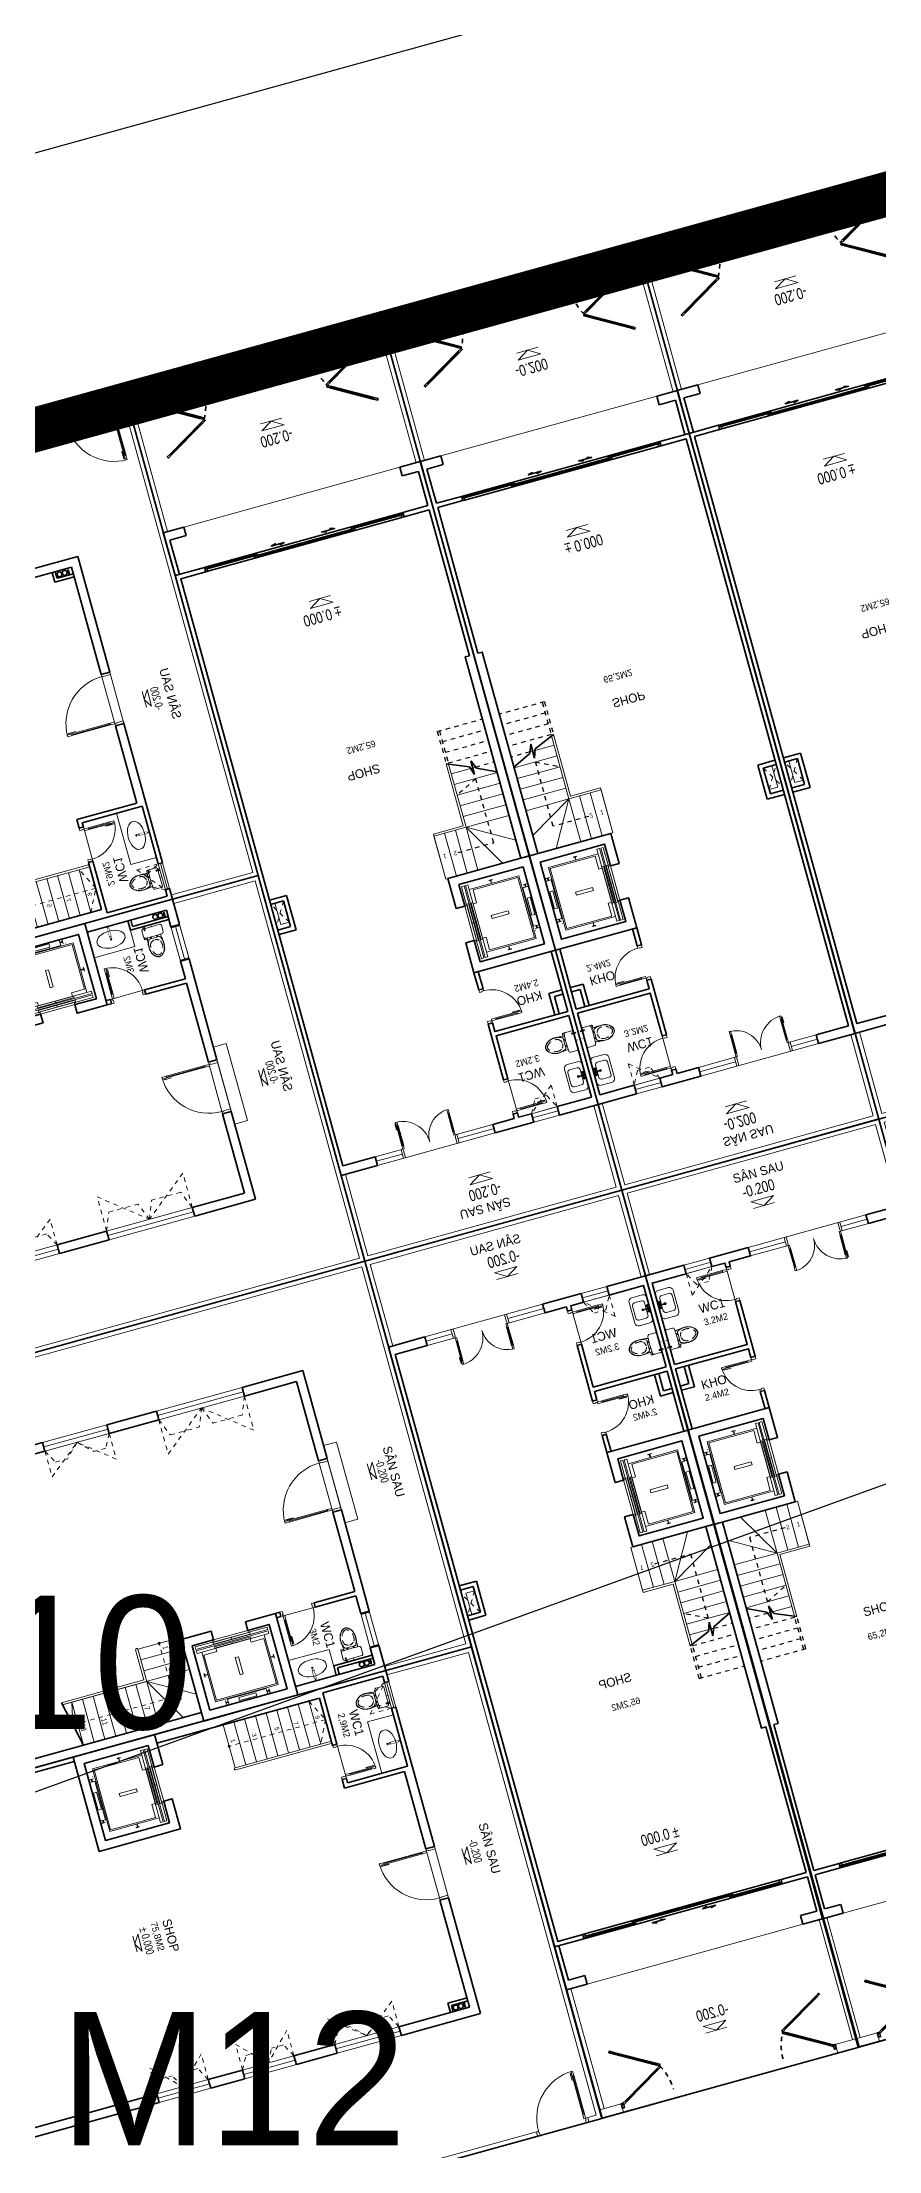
# Model space of a CAD drawing. Header units: metres. Extents: x 551291 to 569219, y 2064429 to 2066248.
# Drawn here: x 552655.81 to 552674.64, y 2065819.14 to 2065866.56 of the extents above; entities that cross this region are included whole.
import ezdxf

# ---------------------------------------------------------------- set-up
doc = ezdxf.new("R2010")
doc.units = ezdxf.units.M
for name, pattern in [('$AUDIT_BAD_LTYPE2', [0]), ('CENTER', [2, 1.25, -0.25, 0.25, -0.25]), ('DASHDOT2', [0.5, 0.25, -0.125, 0, -0.125]), ('HIDDEN', [0.375, 0.25, -0.125]), ('HIDDEN2', [0.1875, 0.125, -0.0625]), ('xref-thap C (mb tang 32-2)$0$HIDDEN', [0.375, 0.25, -0.125])]:
    doc.linetypes.add(name, pattern=pattern)
doc.layers.get('0').update_dxf_attribs({"linetype": 'CONTINUOUS'})
doc.layers.get('DEFPOINTS').update_dxf_attribs({"linetype": 'CONTINUOUS'})
for name, color, linetype in [('-AREA', 2, 'CONTINUOUS'), ('1-NETMANH', 8, 'CONTINUOUS'), ('APOLIC', 7, 'CONTINUOUS'), ('ChiaLo', 128, 'CENTER'), ('datOlienke', 42, 'CONTINUOUS'), ('ghi_chu', 7, 'CONTINUOUS'), ('LogDg', 7, 'CONTINUOUS'), ('LoLK', 6, 'CONTINUOUS'), ('RANHGIOI', 2, 'HIDDEN'), ('TEXT25', 2, 'CONTINUOUS'), ('ViaHeS', 32, 'CONTINUOUS')]:
    doc.layers.add(name, color=color, linetype=linetype)
for name, color, linetype, lineweight in [('-CONCRETE', 1, 'CONTINUOUS', 35), ('-DIM', 9, 'CONTINUOUS', 13), ('-DOOR', 137, 'CONTINUOUS', 9), ('-FURNITURE', 46, 'CONTINUOUS', 9), ('-HATCH', 8, 'CONTINUOUS', 5), ('-HIDE', 3, 'HIDDEN', 13), ('-KH', 143, 'CONTINUOUS', 13), ('-LINE1', 7, 'CONTINUOUS', 18), ('-LINE2', 252, 'CONTINUOUS', 9), ('-TEXT', 7, 'CONTINUOUS', 15), ('-WALL', 4, 'CONTINUOUS', 35), ('text', 7, 'CONTINUOUS', 25)]:
    doc.layers.add(name, color=color, linetype=linetype, lineweight=lineweight)
doc.styles.add('1', font='arial.ttf')
doc.styles.add('avantH', font='', dxfattribs={"height": 10})
doc.styles.add('SVN_AVO_thuong', font='')
doc.styles.add('T1', font='', dxfattribs={"height": 200})
doc.styles.add('vnavanth', font='', dxfattribs={"width": 0.8})
doc.styles.get('avantH').set_extended_font_data('.VnAvantH')
doc.styles.get('SVN_AVO_thuong').set_extended_font_data('SVN-Avo')
doc.styles.get('T1').set_extended_font_data('VNgeometric Light')
doc.styles.get('vnavanth').set_extended_font_data('.VnAvantH')

# ---------------------------------------------------------------- blocks, each defined once
blk = doc.blocks.new('X-5M-DH-2-CORE$0$A$C75E80C28')
at = {"layer": '-LINE2', "linetype": 'Continuous', "ltscale": 2}
for p, q in [((-731, -149), (731, -149)), ((-731, -1305), (-731, -149)), ((-700, -179), (700, -179)), ((-700, -1225), (-700, -179)), ((-557, -112), (-560, -112)), ((-510, -22), (-510, -51)), ((-507, -22), (-510, -22)), ((-510, -109), (-510, -79)), ((-507, -22), (-507, -51)), ((-507, -109), (-507, -79)), ((-456, -57), (-501, -57)), ((-456, -60), (-501, -60)), ((-456, -70), (-501, -70)), ((-456, -73), (-501, -73)), ((-453, -63), (-453, -67)), ((-450, -63), (-450, -67)), ((450, -63), (450, -67)), ((453, -63), (453, -67)), ((456, -57), (501, -57)), ((456, -60), (501, -60)), ((456, -70), (501, -70)), ((456, -73), (501, -73)), ((457, -112), (460, -112)), ((507, -22), (510, -22)), ((507, -22), (507, -51)), ((507, -109), (507, -79)), ((510, -22), (510, -51)), ((510, -109), (510, -79)), ((700, -1225), (700, -179)), ((731, -1305), (731, -149)), ((840, -1305), (-840, -1305)), ((-840, -1365), (-840, -1305)), ((840, -1365), (-840, -1365)), ((840, -1395), (-840, -1395)), ((-840, -1395), (-840, -1455)), ((-700, -1225), (-400, -1225)), ((430, -1406), (-430, -1406)), ((-430, -1406), (-430, -1446)), ((425, -1309), (-425, -1309)), ((-425, -1343), (-425, -1309)), ((425, -1343), (-425, -1343)), ((-400, -1305), (-400, -1225)), ((0, -1309), (0, -1343)), ((0, -1406), (0, -1446)), ((700, -1225), (400, -1225)), ((400, -1305), (400, -1225)), ((425, -1343), (425, -1309)), ((430, -1406), (430, -1446)), ((840, -1365), (840, -1305)), ((840, -1395), (840, -1455)), ((-840, -1455), (-435, -1455)), ((-435, -1450), (-435, -1460)), ((-435, -1450), (-400, -1450)), ((-435, -1460), (-425, -1460)), ((-435, -1490), (-435, -1500)), ((-435, -1490), (-425, -1490)), ((-435, -1500), (-400, -1500)), ((-433, -1452), (-433, -1458)), ((-433, -1452), (-402, -1452)), ((-433, -1458), (-425, -1458)), ((-433, -1492), (-433, -1498)), ((-433, -1492), (-425, -1492)), ((-433, -1498), (-402, -1498)), ((430, -1446), (-430, -1446)), ((-425, -1458), (-425, -1460)), ((-425, -1490), (-425, -1492)), ((-402, -1452), (-402, -1498)), ((400, -1450), (-400, -1450)), ((-400, -1450), (-400, -1500)), ((400, -1450), (400, -1500)), ((435, -1450), (400, -1450)), ((435, -1500), (400, -1500)), ((402, -1452), (402, -1498)), ((433, -1452), (402, -1452)), ((433, -1498), (402, -1498)), ((433, -1458), (425, -1458)), ((425, -1458), (425, -1460)), ((435, -1460), (425, -1460)), ((425, -1490), (425, -1492)), ((435, -1490), (425, -1490)), ((433, -1492), (425, -1492)), ((433, -1452), (433, -1458)), ((433, -1492), (433, -1498)), ((435, -1450), (435, -1460)), ((840, -1455), (435, -1455)), ((435, -1490), (435, -1500))]:
    blk.add_line(p, q, dxfattribs=at)
for points in [[(-450, 0), (-450, -130), (450, -130), (450, 0)], [(-200, -29), (200, -29), (200, -101), (-200, -101)], [(-36, -584), (36, -584), (36, -984), (-36, -984)]]:
    blk.add_lwpolyline(points, close=True, dxfattribs=at)
for points in [[(-780, -789), (-751, -789, 0.414214), (-750, -788), (-750, -784), (-750, -780, 0.414214), (-751, -779), (-780, -779, -0.256978), (-784, -782), (-798, -782, -0.414214), (-801, -779), (-804, -749, 0.414214), (-807, -746), (-812, -746), (-812, -784), (-812, -821), (-807, -821, 0.414214), (-804, -818), (-801, -789, -0.414214), (-798, -786), (-784, -786, -0.256978), (-780, -789)], [(780, -789), (751, -789, -0.414214), (750, -788), (750, -784), (750, -780, -0.414214), (751, -779), (780, -779, 0.256978), (784, -782), (798, -782, 0.414214), (801, -779), (804, -749, -0.414214), (807, -746), (812, -746), (812, -784), (812, -821), (807, -821, -0.414214), (804, -818), (801, -789, 0.414214), (798, -786), (784, -786, 0.256978), (780, -789)]]:
    blk.add_lwpolyline(points, format="xyb", dxfattribs=at)
for centre, radius, start, end in [((-501, -51), 9.4, 180, 270), ((-501, -79), 9.4, 90, 180), ((-501, -51), 6.2, 180, 270), ((-501, -79), 6.2, 90, 180), ((-456, -63), 6.2, 0, 90), ((-456, -63), 3, 0, 90), ((-456, -67), 6.2, 270, 0), ((-456, -67), 3, 270, 0), ((456, -63), 6.2, 90, 180), ((456, -67), 6.2, 180, 270), ((456, -63), 3, 90, 180), ((456, -67), 3, 180, 270), ((501, -51), 6.2, 270, 0), ((501, -51), 9.4, 270, 0), ((501, -79), 9.4, 0, 90), ((501, -79), 6.2, 0, 90)]:
    blk.add_arc(centre, radius, start, end, dxfattribs=at)
blk = doc.blocks.new('A$C3F71457E')
at = {"layer": '-CONCRETE'}
blk.add_lwpolyline([(0, -100), (0, 400), (-1500, 400), (-1500, -1400), (0, -1400), (0, -900), (200, -900), (200, -1600), (-1700, -1600), (-1700, 600), (200, 600), (200, -100), (0, -100)], dxfattribs=at)
at = {"layer": '-LINE1'}
blk.add_line((0, -900), (0, -100), dxfattribs=at)
at = {"color": 2, "rotation": 90}
blk.add_blockref('X-5M-DH-2-CORE$0$A$C75E80C28', (-1500, -500), dxfattribs=at)
blk = doc.blocks.new('A$C18091ED7')
for p, q in [((-83, -267), (-83, -300)), ((-83, -278), (-83, -288)), ((-61, -290), (-83, -290)), ((-63, -265), (-81, -265)), ((-61, -267), (-61, -300)), ((0, -42), (0, 0)), ((61, -267), (61, -300)), ((61, -290), (83, -290)), ((63, -265), (81, -265)), ((83, -267), (83, -300)), ((83, -278), (83, -288)), ((146, -27), (179, -27)), ((146, -27), (146, -30)), ((146, -30), (166, -30)), ((153, -37), (146, -30)), ((152, 0), (152, -27)), ((152, 0), (179, 0)), ((153, -37), (166, -37)), ((153, -40), (153, -37)), ((153, -40), (178, -40)), ((153, -40), (178, -40)), ((153, -40), (153, -42)), ((165, -262), (165, -290)), ((185, -30), (166, -30)), ((178, -37), (166, -37)), ((168, -260), (228, -260)), ((168, -292), (207, -292)), ((185, -30), (178, -37)), ((178, -37), (178, -40)), ((178, -40), (178, -42)), ((179, 0), (179, -27)), ((179, -27), (185, -27)), ((185, -27), (185, -30)), ((231, -274), (231, -262))]:
    blk.add_line(p, q)
for points in [[(230, -219, -0.137407), (225, -235), (222, -241, -0.236081), (198, -255, -0.051961), (-198, -255, -0.236081), (-222, -241), (-225, -235, -0.137407), (-230, -219), (-230, -72, -0.198912), (-226, -63), (-209, -46, -0.198912), (-200, -42), (0, -42), (200, -42, -0.198912), (209, -46), (226, -63, -0.198912), (230, -72)], [(144, -619, -0.212405), (26, -734, -0.027685), (-1, -739, -0.022279), (-26, -734, -0.212405), (-144, -619, -0.142796), (-167, -428, -0.093005), (-128, -309, -0.256439), (-111, -300), (0, -300), (111, -300, -0.256439), (128, -309, -0.093005), (167, -428, -0.142796)]]:
    blk.add_lwpolyline(points, format="xyb", close=True)
at = {"linetype": 'xref-thap C (mb tang 32-2)$0$HIDDEN', "ltscale": 100}
blk.add_lwpolyline([(61, -669, -0.199031), (0, -699, -0.199031), (-61, -669, -0.218924), (-132, -478, -0.153791), (-112, -404, -0.236701), (0, -348, -0.236701), (112, -404, -0.153791), (132, -478, -0.218924)], format="xyb", close=True, dxfattribs=at)
blk.add_circle((166, -78), 13.9)
for centre, radius, start, end in [((-81, -267), 1.98, 90, 180), ((-63, -267), 1.98, 0, 90), ((63, -267), 1.98, 90, 180), ((81, -267), 1.98, 0, 90), ((168, -262), 2.47, 90, 180), ((168, -290), 2.47, 180, 270), ((207, -277), 15.5, 270, 306.4659), ((168, -225), 80.1, 306.4659, 320.3123), ((228, -274), 2.47, 320.3123, 0)]:
    blk.add_arc(centre, radius, start, end)
for points in [[(-156, -259), (-157, -267), (-164, -328), (-169, -385), (-184, -528), (-136, -679), (-50, -735), (-20, -741), (0, -744)], [(156, -259), (157, -267), (164, -328), (169, -385), (184, -528), (136, -679), (50, -735), (20, -741), (0, -744)]]:
    blk.add_open_spline(points, degree=3, knots=[130.613938, 130.613938, 130.613938, 130.613938, 152.852109, 311.129351, 417.703951, 561.383393, 697.692632, 710.812262, 710.812262, 710.812262, 710.812262])
blk = doc.blocks.new('*U1202')
at = {"linetype": '$AUDIT_BAD_LTYPE2'}
for p, q in [((70, 100), (70, 600)), ((90, 600), (90, 100))]:
    blk.add_line(p, q, dxfattribs=at)
for points in [[(50, 600), (90, 600), (90, 700), (50, 700), (50, 600)], [(50, 603), (50, 100)], [(50, 100), (90, 100), (90, 0), (50, 0), (50, 100)]]:
    blk.add_lwpolyline(points)
for points in [[(118, 495), (118, 664), (90, 664), (90, 636), (113, 636), (113, 495)], [(0, 0), (50, 0), (50, -40), (60, -40), (60, -100), (0, -100)], [(800, 0), (750, 0), (750, -40), (740, -40), (740, -100), (800, -100)]]:
    blk.add_lwpolyline(points, close=True)
at = {"linetype": '$AUDIT_BAD_LTYPE2', "ltscale": 0.3}
blk.add_arc((50, 0), 700, 0, 90, dxfattribs=at)
blk = doc.blocks.new('*U1117')
at = {"linetype": '$AUDIT_BAD_LTYPE2'}
for p, q in [((70, 100), (70, 1000)), ((90, 1000), (90, 100))]:
    blk.add_line(p, q, dxfattribs=at)
for points in [[(50, 1000), (90, 1000), (90, 1100), (50, 1100), (50, 1000)], [(50, 1003), (50, 100)], [(50, 100), (90, 100), (90, 0), (50, 0), (50, 100)]]:
    blk.add_lwpolyline(points)
for points in [[(118, 895), (118, 1064), (90, 1064), (90, 1036), (113, 1036), (113, 895)], [(0, 0), (50, 0), (50, -40), (60, -40), (60, -200), (0, -200)], [(1200, 0), (1150, 0), (1150, -40), (1140, -40), (1140, -200), (1200, -200)]]:
    blk.add_lwpolyline(points, close=True)
at = {"linetype": '$AUDIT_BAD_LTYPE2', "ltscale": 0.3}
blk.add_arc((50, 0), 1100, 0, 90, dxfattribs=at)
blk = doc.blocks.new('*U1106')
at = {"ltscale": 10}
for p, q in [((0, 1600), (0, 0)), ((200, 1555), (200, 45)), ((400, 1555), (400, 0)), ((400, 0), (0, 0))]:
    blk.add_line(p, q, dxfattribs=at)
for points in [[(400, 1600), (400, 1555), (50, 1555), (50, 1540), (0, 1540), (0, 1600)], [(400, 0), (400, 45), (50, 45), (50, 60), (0, 60), (0, 0)]]:
    blk.add_lwpolyline(points, close=True, dxfattribs=at)
blk = doc.blocks.new('Sink_Cicle')
blk.add_lwpolyline([(17, -50), (-17, -50), (-18, -252), (17, -252)], close=True)
blk.add_circle((0, -300), 17.5)
at = {"layer": 'DEFPOINTS'}
blk.add_line((0, -100), (0, 0), dxfattribs=at)
blk.add_wipeout([(17, -50), (-17, -50), (-18, -252), (17, -252)])
at = {"layer": '-FURNITURE', "linetype": 'Continuous'}
blk.add_ellipse((0, -300), major_axis=(-325, 0), ratio=0.584615, dxfattribs=at)
blk.add_line((-18, -237), (17, -237))
blk = doc.blocks.new('MAU M10SH')
at = {"layer": '-HATCH'}
h = blk.add_hatch(color=252, dxfattribs=at)
h.dxf.hatch_style = 1
edge = h.paths.add_edge_path()
edge.add_arc((4850, 7600), 24.6, 0, 360)
at = {"layer": '-CONCRETE'}
for centre, radius in [((6471, 12078, 0), 13), ((6520, 11987, 0), 55), ((6520, 11867, 0), 55), ((6509, 12078, 0), 13), ((6551, 12078, 0), 13)]:
    blk.add_circle(centre, radius, dxfattribs=at)
at = {"layer": '-DOOR'}
for p, q in [((-200, 10930), (-200, 8930)), ((-100, 10930), (-100, 8930)), ((0, 10930), (-1, 8930)), ((-200, 7775), (-200, 6275)), ((-100, 7775), (-100, 6275)), ((0, 7775), (0, 6275))]:
    blk.add_line(p, q, dxfattribs=at)
at = {"layer": '-FURNITURE'}
blk.add_lwpolyline([(6000, 10300), (6600, 10300), (6600, 11250), (6000, 11250)], close=True, dxfattribs=at)
at = {"layer": '-HATCH'}
blk.add_lwpolyline([(1850, 12350), (3050, 12350), (3050, 12150), (1850, 12150)], close=True, dxfattribs=at)
at = {"layer": '-KH'}
blk.add_line((2209, 13189), (2577, 13189), dxfattribs=at)
blk.add_lwpolyline([(2589, 13306), (2198, 13306), (2393, 13189)], close=True, dxfattribs=at)
at = {"layer": '-KH', "linetype": 'HIDDEN2', "ltscale": 5}
blk.add_lwpolyline([(6100, 5241), (6100, 7600), (4875, 7600)], dxfattribs=at)
at = {"layer": '-KH'}
blk.add_lwpolyline([(5600, 5350), (6100, 5241)], dxfattribs=at)
blk.add_circle((4850, 7600), 24.6, dxfattribs=at)
blk.add_solid([(2393, 13189), (2393, 13306), (2589, 13306), (2393, 13189)], dxfattribs=at)
at = {"layer": '-LINE1'}
for p, q in [((4850, 7100), (4850, 8100)), ((4850, 8100), (4900, 8100)), ((5100, 8100), (5100, 7100)), ((5350, 8100), (5350, 7100)), ((5600, 8100), (5600, 5147)), ((5600, 7100), (6177, 8100)), ((5600, 7100), (6600, 7677)), ((5600, 7100), (4850, 7100)), ((5550, 7050), (4850, 7050)), ((5100, 7100), (6600, 7100)), ((5550, 5126), (5550, 7050)), ((5600, 5136), (5600, 7100)), ((5600, 6850), (6600, 6850)), ((5600, 6600), (6600, 6600)), ((5600, 6350), (6600, 6350)), ((5600, 6100), (6600, 6100)), ((5600, 5850), (6600, 5850)), ((5600, 5600), (6600, 5600)), ((5600, 5350), (6600, 5350))]:
    blk.add_line(p, q, dxfattribs=at)
blk.add_lwpolyline([(6700, 12350), (6700, 14250), (-2100, 14250), (-2100, -3208), (2098, -3110)], dxfattribs=at)
blk.add_lwpolyline([(1550, 12350), (3350, 12350), (3350, 12650), (1550, 12650)], close=True, dxfattribs=at)
blk.add_arc((4850, 7075), 25, 90, 270, dxfattribs=at)
at = {"layer": '-LINE2', "linetype": 'HIDDEN2', "ltscale": 10}
for p, q in [((0, 10930), (800, 10930)), ((800, 10930), (0, 9930)), ((0, 10930), (400, 10770)), ((400, 10770), (400, 10090)), ((0, 9930), (400, 10090)), ((800, 8930), (0, 9930)), ((0, 9930), (400, 9770)), ((400, 9090), (400, 9770)), ((0, 8930), (400, 9090)), ((0, 8930), (800, 8930)), ((-1, 7775), (599, 7775)), ((-1, 7775), (299, 7615)), ((599, 7775), (0, 7025)), ((299, 7615), (300, 7336)), ((0, 7025), (300, 7336)), ((0, 7026), (300, 6715)), ((599, 6275), (0, 7025)), ((299, 6436), (300, 6715)), ((-1, 6276), (299, 6436)), ((-1, 6275), (599, 6275))]:
    blk.add_line(p, q, dxfattribs=at)
at = {"layer": '-LINE2'}
blk.add_line((5000, 10400), (5000, 11200), dxfattribs=at)
at = {"layer": '-WALL'}
for p, q in [((-200, 12350), (1850, 12350)), ((-200, 10930), (-200, 12350)), ((1850, 12150), (1850, 12350)), ((1850, 12350), (1850, 12150)), ((1850, 12150), (1850, 12350)), ((3050, 12350), (5411, 12350)), ((3050, 12150), (3050, 12350)), ((3050, 12150), (3050, 12350)), ((5411, 12150), (5411, 12350)), ((6211, 12350), (6800, 12350)), ((6211, 12150), (6211, 12350)), ((6800, 12350), (6800, -1096)), ((0, 12150), (1850, 12150)), ((0, 10930), (0, 12150)), ((3050, 12150), (4900, 12150)), ((4900, 11200), (4900, 12150)), ((5000, 12150), (5411, 12150)), ((5000, 11200), (5000, 12150)), ((6211, 12150), (6600, 12150)), ((6600, 12150), (6600, 10300)), ((-200, 10930), (0, 10930)), ((5000, 11200), (4900, 11200)), ((4900, 10300), (4900, 10400)), ((5000, 10400), (4900, 10400)), ((5000, 10300), (5000, 10400)), ((-200, 7775), (-200, 8930)), ((-200, 8930), (0, 8930)), ((0, 7775), (0, 8930)), ((6600, 8100), (6600, 0)), ((-200, 7775), (0, 7775)), ((-200, 5425), (-200, 6275)), ((0, 6275), (-200, 6275)), ((0, 5425), (0, 6275))]:
    blk.add_line(p, q, dxfattribs=at)
blk.add_lwpolyline([(6800, -3100), (6800, 14350), (-2200, 14350), (-2200, -3310)], close=True, dxfattribs=at)
blk.add_lwpolyline([(5550, 5126), (6600, 5346)], dxfattribs=at)
at = {"layer": '-DOOR', "rotation": 180}
blk.add_blockref('*U1117', (3050, 12150), dxfattribs=at)
at = {"layer": '-DOOR', "xscale": 0.5000000000000001, "yscale": 0.5000000000000001, "zscale": 0.5000000000000001, "rotation": 270}
blk.add_blockref('*U1106', (5411, 12350), dxfattribs=at)
at = {"layer": '-DOOR', "xscale": -1, "rotation": 269.9999999899506}
blk.add_blockref('*U1202', (5000, 10400), dxfattribs=at)
at = {"layer": '-FURNITURE', "rotation": 270}
blk.add_blockref('A$C18091ED7', (6374, 11724), dxfattribs=at)
at = {"layer": '-WALL', "rotation": 180}
blk.add_blockref('A$C3F71457E', (5100, 8700), dxfattribs=at)
at = {"layer": '-TEXT', "color": 2, "style": 'vnavanth'}
blk.add_text('S¢N SAU', height=200, dxfattribs=at).set_placement((1945, 13617))
at = {"layer": '-TEXT', "style": '1', "width": 0.75}
blk.add_text('-0.200', height=180, dxfattribs=at).set_placement((2184, 13377))
at = {"layer": 'DEFPOINTS', "style": 'T1', "width": 0.7}
for s, p in [('1', (4939, 7652)), ('3', (5439, 7652)), ('5', (6142, 7636)), ('7', (6142, 6886)), ('9', (6142, 6386)), ('11', (6142, 5886)), ('13', (6142, 5386))]:
    blk.add_text(s, height=120, rotation=360, dxfattribs=at).set_placement(p)
at = {"layer": 'TEXT25'}
for s, height, style, p in [('WC1', 200, 'SVN_AVO_thuong', (5378, 11206)), ('3M2', 150, 'T1', (5449, 10933))]:
    blk.add_text(s, height=height, rotation=360, dxfattribs=dict(at, style=style)).set_placement(p)
at = {"layer": '-FURNITURE', "xscale": -1, "rotation": 269.9963422654919}
blk.add_blockref('Sink_Cicle', (6600, 10775), dxfattribs=at)
at = {"layer": '-WALL'}
for p, q in [((6380, 11250), (6380, 12150)), ((6450, 11320), (6450, 12150)), ((6380, 11250), (6600, 11250)), ((6450, 11320), (6600, 11320))]:
    blk.add_line(p, q, dxfattribs=at)
blk = doc.blocks.new('*U1099')
at = {"linetype": '$AUDIT_BAD_LTYPE2'}
for p, q in [((70, 100), (70, 1000)), ((90, 1000), (90, 100))]:
    blk.add_line(p, q, dxfattribs=at)
for points in [[(50, 1000), (90, 1000), (90, 1100), (50, 1100), (50, 1000)], [(50, 1003), (50, 100)], [(50, 100), (90, 100), (90, 0), (50, 0), (50, 100)]]:
    blk.add_lwpolyline(points)
for points in [[(118, 895), (118, 1064), (90, 1064), (90, 1036), (113, 1036), (113, 895)], [(0, 0), (50, 0), (50, -40), (60, -40), (60, -100), (0, -100)], [(1200, 0), (1150, 0), (1150, -40), (1140, -40), (1140, -100), (1200, -100)]]:
    blk.add_lwpolyline(points, close=True)
at = {"linetype": '$AUDIT_BAD_LTYPE2', "ltscale": 0.3}
blk.add_arc((50, 0), 1100, 0, 90, dxfattribs=at)
blk = doc.blocks.new('CS1.5')
at = {"layer": '-DOOR'}
blk.add_line((196086, -26753), (196086, -28254), dxfattribs=at)
blk.add_lwpolyline([(196186, -28254), (196186, -26753), (195986, -26753), (195986, -28254)], close=True, dxfattribs=at)
at = {"layer": '-LINE2', "linetype": 'HIDDEN2', "ltscale": 10}
for p, q in [((195386, -26754), (195986, -27503)), ((195986, -26754), (195386, -26754)), ((195986, -26754), (195686, -26914)), ((195686, -26914), (195686, -27193)), ((195386, -28254), (195986, -27503)), ((195986, -27503), (195686, -27193)), ((195986, -27503), (195686, -27814)), ((195686, -28093), (195686, -27814)), ((195986, -28254), (195386, -28254)), ((195986, -28253), (195686, -28093))]:
    blk.add_line(p, q, dxfattribs=at)
blk = doc.blocks.new('D12')
at = {"layer": '-DOOR'}
for p, q in [((0, 200), (1200, 200)), ((0, 100), (1200, 100)), ((0, 0), (1200, 0))]:
    blk.add_line(p, q, dxfattribs=at)
at = {"layer": '-LINE2', "linetype": 'HIDDEN2', "ltscale": 10}
for p, q in [((0, 200), (0, 800)), ((0, 800), (600, 200)), ((0, 200), (160, 500)), ((160, 500), (439, 500)), ((600, 200), (439, 500)), ((1200, 800), (600, 200)), ((600, 200), (761, 500)), ((1040, 500), (761, 500)), ((1200, 200), (1040, 500)), ((1200, 200), (1200, 800))]:
    blk.add_line(p, q, dxfattribs=at)
blk = doc.blocks.new('MAU M12SH')
at = {"layer": '-HATCH'}
h = blk.add_hatch(color=252, dxfattribs=at)
h.dxf.hatch_style = 1
edge = h.paths.add_edge_path()
edge.add_arc((-5034, 8468), 24.6, 0, 360)
at = {"layer": '-CONCRETE'}
for centre, radius in [((1937, 12025, 0), 13), ((1986, 11935, 0), 55), ((1986, 11814, 0), 55), ((1975, 12025, 0), 13), ((2017, 12025, 0), 13)]:
    blk.add_circle(centre, radius, dxfattribs=at)
at = {"layer": '-DOOR'}
for p, q in [((-5484, 12269), (-4884, 12269)), ((-4884, 12219), (-5484, 12219))]:
    blk.add_line(p, q, dxfattribs=at)
blk.add_lwpolyline([(-4884, 12219), (-5484, 12219), (-5484, 12319), (-4884, 12319)], close=True, dxfattribs=at)
at = {"layer": '-HATCH'}
blk.add_lwpolyline([(-434, 12318), (-1634, 12318), (-1634, 12119), (-434, 12119)], close=True, dxfattribs=at)
at = {"layer": '-KH'}
for p, q in [((-1048, 12903), (-1416, 12903)), ((-1128, 5239), (-1496, 5239))]:
    blk.add_line(p, q, dxfattribs=at)
for points in [[(-1427, 13021), (-1037, 13021), (-1232, 12903)], [(-1507, 5357), (-1117, 5357), (-1312, 5239)]]:
    blk.add_lwpolyline(points, close=True, dxfattribs=at)
at = {"layer": '-KH', "linetype": 'HIDDEN2', "ltscale": 5}
for points in [[(-5534, 10468), (-5034, 10718), (-4534, 10468)], [(-5034, 10718), (-5034, 8444)]]:
    blk.add_lwpolyline(points, dxfattribs=at)
at = {"layer": '-KH'}
blk.add_circle((-5034, 8468), 24.6, dxfattribs=at)
for points in [[(-1232, 12903), (-1232, 13021), (-1427, 13021), (-1232, 12903)], [(-1312, 5239), (-1312, 5357), (-1507, 5357), (-1312, 5239)]]:
    blk.add_solid(points, dxfattribs=at)
at = {"layer": '-LINE1', "linetype": 'Continuous', "ltscale": 10}
for p, q in [((5166, 14019), (5266, 14019)), ((5266, 12819), (5166, 12819))]:
    blk.add_line(p, q, dxfattribs=at)
at = {"layer": '-LINE1', "lineweight": 18}
for p, q in [((-4534, 10468), (-5534, 10468)), ((-4534, 8468), (-4534, 10718)), ((-4484, 10668), (-4484, 10718)), ((-4484, 8468), (-4484, 10668)), ((-4534, 10218), (-5534, 10218)), ((-4534, 9968), (-5534, 9968)), ((-4534, 9718), (-5534, 9718)), ((-4534, 9468), (-5534, 9468)), ((-4534, 9218), (-5534, 9218)), ((-4534, 8968), (-5534, 8968)), ((-4534, 8718), (-5534, 8718)), ((-4534, 8468), (-5534, 8468))]:
    blk.add_line(p, q, dxfattribs=at)
at = {"layer": '-LINE1', "linetype": 'Continuous', "ltscale": 10}
for points in [[(5166, 14019), (5166, 14218), (-5634, 14218), (-5634, 12318)], [(-433, -3655), (234, -3603), (5166, 1725), (5166, 12819)]]:
    blk.add_lwpolyline(points, dxfattribs=at)
at = {"layer": '-LINE1', "lineweight": 18}
blk.add_arc((-4509, 8468), 25, 179.9996, 359.9996, dxfattribs=at)
at = {"layer": '-LINE2', "linetype": 'HIDDEN2', "ltscale": 10}
for p, q in [((-4884, 11719), (-5484, 12219)), ((-4884, 12219), (-4884, 11719))]:
    blk.add_line(p, q, dxfattribs=at)
at = {"layer": '-LINE2', "lineweight": 18}
blk.add_line((-4433, 10818), (-3633, 10818), dxfattribs=at)
at = {"layer": '-LINE2', "linetype": 'HIDDEN2', "ltscale": 10}
blk.add_lwpolyline([(-5484, 12219), (-5323, 11919), (-5044, 11919), (-4884, 12219)], dxfattribs=at)
at = {"layer": '-WALL'}
for p, q in [((-5734, 12318), (-5484, 12318)), ((-5734, -1132), (-5734, 12318)), ((-5634, 12218), (-5484, 12219)), ((-5634, 12218), (-5634, 10818)), ((-5484, 12318), (-5484, 12219)), ((-4884, 12318), (-1634, 12318)), ((-4884, 12318), (-4884, 12218)), ((-4884, 12218), (-3534, 12218)), ((-3534, 12218), (-3534, 10818)), ((-3434, 10718), (-3434, 12118)), ((-3434, 12118), (-1634, 12118)), ((-1634, 12118), (-1634, 12318)), ((-1634, 12119), (-1634, 12318)), ((-434, 12318), (-434, 12118)), ((-434, 12318), (2266, 12318)), ((-434, 12118), (-434, 12318)), ((-434, 12118), (2066, 12118)), ((1846, 11668), (1846, 12118)), ((1916, 11738), (1916, 12118)), ((2066, 10469), (2066, 12118)), ((2266, 12318), (2266, 10469)), ((1846, 11668), (2066, 11668)), ((1916, 11738), (2066, 11738)), ((-4433, 10818), (-5634, 10818)), ((-4433, 10718), (-5534, 10718)), ((-5534, 10718), (-5534, 6918)), ((-4433, 10818), (-4433, 10718)), ((-3534, 10818), (-3633, 10818)), ((-3633, 10818), (-3633, 10718)), ((-3434, 10718), (-3633, 10718)), ((2266, 10469), (2066, 10469)), ((2066, 8969), (2066, 8018)), ((2266, 8968), (2066, 8969)), ((2266, 8968), (2266, 8018)), ((2066, 8018), (2266, 8018)), ((2066, 6818), (2066, 6018)), ((2066, 6818), (2266, 6818)), ((2266, 6818), (2266, 6018)), ((2066, 6018), (2266, 6018)), ((-5634, 68), (-5634, 5018)), ((2066, 4818), (2066, 536)), ((2066, 4818), (2266, 4818)), ((2266, 4818), (2266, 457))]:
    blk.add_line(p, q, dxfattribs=at)
blk.add_lwpolyline([(281, -3700), (5266, 1686), (5266, 14318), (-5734, 14318), (-5734, -4165)], close=True, dxfattribs=at)
at = {"layer": '-DOOR', "xscale": -1}
for name, p, rotation in [('*U1099', (5166, 14019), 90), ('*U1117', (-1634, 12119), 180)]:
    blk.add_blockref(name, p, dxfattribs=dict(at, rotation=rotation))
blk.add_blockref('*U1202', (-3633, 10818), dxfattribs=at)
at = {"layer": '-FURNITURE'}
blk.add_blockref('A$C18091ED7', (-5184, 12219), dxfattribs=at)
at = {"layer": '-WALL'}
blk.add_blockref('CS1.5', (-193920, 37222), dxfattribs=at)
at = {"layer": '-WALL', "xscale": -1, "rotation": 270}
blk.add_blockref('A$C3F71457E', (-4134, 6718), dxfattribs=at)
at = {"rotation": 90}
for p in [(2266, 6818), (2266, 4818)]:
    blk.add_blockref('D12', p, dxfattribs=at)
at = {"layer": '-TEXT', "color": 2, "style": 'vnavanth'}
blk.add_text('S¢N SAU', height=200, dxfattribs=at).set_placement((-1849, 13405))
at = {"layer": '-TEXT', "style": '1', "width": 0.75}
for s, p in [('-0.200', (-1554, 13091)), ('%%P 0.000', (-1625, 5427))]:
    blk.add_text(s, height=180, dxfattribs=at).set_placement(p)
at = {"layer": '-TEXT', "style": 'T1'}
for s, p in [('9', (-5169, 10505)), ('7', (-5169, 10005)), ('5', (-5169, 9560)), ('3', (-5169, 9027)), ('1', (-5169, 8535))]:
    blk.add_text(s, height=100, rotation=360, dxfattribs=at).set_placement(p)
at = {"layer": 'TEXT25'}
for s, height, rotation, style, p in [('WC1', 200, 360, 'SVN_AVO_thuong', (-5078, 11271)), ('2,9M2', 150, 360, 'T1', (-5079, 11012)), ('SHOP', 200, 360, 'SVN_AVO_thuong', (-1663, 5968)), ('75,8M2', 150, 0, 'T1', (-1674, 5701))]:
    blk.add_text(s, height=height, rotation=rotation, dxfattribs=dict(at, style=style)).set_placement(p)
at = {"layer": '-FURNITURE', "xscale": -1}
blk.add_blockref('Sink_Cicle', (-4134, 12218), dxfattribs=at)
at = {"layer": '-FURNITURE'}
blk.add_lwpolyline([(-3534, 12218), (-3534, 11618), (-4734, 11618), (-4734, 12218)], close=True, dxfattribs=at)
blk = doc.blocks.new('lavabo4')
for p, q in [((241, 0), (-241, 0)), ((-327, -86), (-327, -330)), ((-241, -416), (241, -416)), ((-200, -138), (-200, -305)), ((141, -80), (-141, -80)), ((-141, -363), (141, -363)), ((-74, -39), (-79, -39)), ((-74, -44), (-79, -44)), ((-67, -33), (-67, -28)), ((-67, -50), (-67, -55)), ((-63, -33), (-63, -28)), ((-63, -50), (-63, -55)), ((-57, -39), (-52, -39)), ((-57, -44), (-52, -44)), ((-9, -57), (-9, -123)), ((9, -123), (9, -57)), ((57, -39), (52, -39)), ((57, -44), (52, -44)), ((63, -33), (63, -28)), ((63, -50), (63, -55)), ((68, -33), (68, -28)), ((68, -50), (68, -55)), ((74, -39), (79, -39)), ((74, -44), (79, -44)), ((200, -305), (200, -138)), ((327, -330), (327, -86))]:
    blk.add_line(p, q)
for centre, radius in [((-65, -42), 24.8), ((-83, -42), 5.03), ((-65, -42), 9), ((-65, -24), 5.03), ((-65, -60), 5.03), ((-47, -42), 5.03), ((0, -159), 22.8), ((0, -159), 14.1), ((0, -42), 9), ((65, -42), 24.8), ((47, -42), 5.03), ((65, -42), 9), ((65, -24), 5.03), ((65, -60), 5.03), ((83, -42), 5.03)]:
    blk.add_circle(centre, radius)
for centre, radius, start, end in [((-241, -86), 86.1, 90, 180), ((-241, -330), 86.1, 180, 270), ((-141, -138), 58.8, 90, 180), ((-141, -305), 58.8, 180, 270), ((-65, -42), 18, 105.2407, 164.2093), ((-65, -42), 18, 196.2342, 253.9047), ((-65, -42), 18, 16.4413, 74.0789), ((-65, -42), 18, 286.12, 344.0884), ((0, -42), 27, 289.6514, 250.3603), ((0, -42), 18, 300.3431, 239.7554), ((0, -123), 9, 180, 0), ((65, -42), 18, 106.12, 164.0884), ((65, -42), 18, 196.4413, 254.0789), ((65, -42), 18, 16.2342, 73.9047), ((65, -42), 18, 285.2407, 344.2093), ((141, -138), 58.8, 0, 90), ((141, -305), 58.8, 270, 0), ((241, -86), 86.1, 0, 90), ((241, -330), 86.1, 270, 0)]:
    blk.add_arc(centre, radius, start, end)
blk = doc.blocks.new('A$Cf949713d')
at = {"layer": '-LINE1'}
for p, q in [((1754, 3250), (4, 3250)), ((1004, 2250), (427, 3250)), ((1004, 3250), (1004, 2250)), ((1254, 2250), (1254, 3250)), ((1254, 3250), (1254, 2250)), ((1504, 2250), (1504, 3250)), ((1504, 3250), (1504, 2250)), ((1754, 2250), (1754, 3250)), ((1754, 3250), (1754, 2200)), ((1004, 2250), (4, 2827)), ((1004, 780), (1004, 2250)), ((1004, 2250), (1754, 2250)), ((1054, 2200), (1054, 759)), ((1054, 2200), (1754, 2200))]:
    blk.add_line(p, q, dxfattribs=at)
at = {"layer": '-LINE1', "lineweight": 18}
for p, q in [((4, 3250), (4, 1250)), ((1004, 2250), (4, 2250)), ((1004, 2000), (4, 2000)), ((1004, 1750), (4, 1750)), ((1004, 1500), (4, 1500)), ((1004, 1250), (4, 1250)), ((1004, 1000), (439, 1000))]:
    blk.add_line(p, q, dxfattribs=at)
at = {"layer": '-WALL'}
for p, q in [((426, 1032), (0, 1235)), ((503, 839), (426, 1032)), ((505, 1160), (503, 839)), ((570, 962), (505, 1160)), ((1054, 759), (570, 962))]:
    blk.add_line(p, q, dxfattribs=at)
at = {"layer": '1-NETMANH', "linetype": 'DASHDOT2'}
for p, q in [((4, 1233), (4, 0)), ((439, 1000), (4, 1000)), ((1004, 750), (4, 750)), ((1004, 500), (4, 500)), ((1004, 0), (1004, 780)), ((1054, 0), (1054, 759)), ((1004, 250), (4, 250)), ((1054, 0), (4, 0))]:
    blk.add_line(p, q, dxfattribs=at)
blk.add_lwpolyline([(1331, 2750), (496, 2750), (502, 1250), (502, 1250), (1004, 1500), (1004, 1500)], dxfattribs=at)
at = {"layer": '-TEXT', "color": 2, "style": 'vnavanth'}
for s, p in [('2', (1351, 2698)), ('1', (1600, 2698))]:
    blk.add_text(s, height=100, dxfattribs=at).set_placement(p)
blk = doc.blocks.new('*U1193')
at = {"color": 8, "ltscale": 100}
for p, q in [((50, 100), (4580, 100)), ((50, 0), (4580, 0))]:
    blk.add_line(p, q, dxfattribs=at)
at = {"ltscale": 100}
for p, q in [((105, 45), (1148, 45)), ((1148, 10), (105, 10)), ((1218, 90), (2245, 90)), ((2245, 55), (1218, 55)), ((3413, 90), (2385, 90)), ((2385, 55), (3413, 55)), ((4525, 45), (3483, 45)), ((3483, 10), (4525, 10))]:
    blk.add_line(p, q, dxfattribs=at)
for points in [[(50, 100), (0, 100), (0, 0), (50, 0), (50, 10), (35, 10), (35, 45), (50, 45)], [(4630, 0), (4580, 0), (4580, 10), (4595, 10), (4595, 45), (4580, 45), (4580, 100), (4630, 100)]]:
    blk.add_lwpolyline(points, close=True)
for points in [[(105, 32), (95, 32), (95, 22), (105, 22), (105, 10), (35, 10), (35, 45), (105, 45)], [(1148, 90), (1218, 90), (1218, 77), (1208, 77), (1208, 67), (1218, 67), (1218, 55), (1148, 55)], [(1218, 10), (1148, 10), (1148, 22), (1158, 22), (1158, 32), (1148, 32), (1148, 45), (1218, 45)], [(2245, 67), (2255, 67), (2255, 77), (2245, 77), (2245, 90), (2315, 90), (2315, 55), (2245, 55)], [(2385, 67), (2375, 67), (2375, 77), (2385, 77), (2385, 90), (2315, 90), (2315, 55), (2385, 55)], [(3483, 90), (3413, 90), (3413, 77), (3423, 77), (3423, 67), (3413, 67), (3413, 55), (3483, 55)], [(3413, 10), (3483, 10), (3483, 22), (3473, 22), (3473, 32), (3483, 32), (3483, 45), (3413, 45)], [(4525, 32), (4535, 32), (4535, 22), (4525, 22), (4525, 10), (4595, 10), (4595, 45), (4525, 45)]]:
    blk.add_lwpolyline(points, close=True, dxfattribs=at)
at = {"color": 8, "ltscale": 100}
for points in [[(1158, 32), (1158, 22), (95, 22), (95, 32)], [(1208, 67), (1208, 77), (2255, 77), (2255, 67)], [(3423, 67), (3423, 77), (2375, 77), (2375, 67)], [(3473, 32), (3473, 22), (4535, 22), (4535, 32)]]:
    blk.add_lwpolyline(points, close=True, dxfattribs=at)
for points in [[(1677, -65), (1677, -90), (1577, -65), (1877, -65), (1777, -40), (1777, -65)], [(2954, -65), (2954, -90), (3054, -65), (2754, -65), (2854, -40), (2854, -65)]]:
    blk.add_lwpolyline(points)
blk = doc.blocks.new('*U1195')
for points in [[(22, 564), (22, 734), (50, 734), (50, 706), (27, 706), (27, 564)], [(0, 0), (50, 0), (50, -40), (60, -40), (60, -246), (0, -246)], [(1599, 0), (1549, 0), (1549, -40), (1539, -40), (1539, -246), (1599, -246)]]:
    blk.add_lwpolyline(points, close=True)
for points in [[(50, 670), (90, 670), (90, 770), (50, 770), (50, 670)], [(50, 673), (50, 100)], [(1549, 629), (1509, 629), (1509, 729), (1549, 729), (1549, 629)], [(1549, 632), (1549, 100)], [(50, 100), (90, 100), (90, 0), (50, 0), (50, 100)], [(1549, 100), (1509, 100), (1509, 0), (1549, 0), (1549, 100)]]:
    blk.add_lwpolyline(points)
at = {"ltscale": 0.3}
for points in [[(820, 0, 0.414214), (50, 770, 0.414214)], [(820, 0, -0.414214), (1549, 729, -0.414214)]]:
    blk.add_lwpolyline(points, format="xyb", dxfattribs=at)
at = {"layer": 'APOLIC', "linetype": '$AUDIT_BAD_LTYPE2'}
for p, q in [((70, 100), (70, 670)), ((90, 670), (90, 100)), ((1509, 629), (1509, 100)), ((1529, 100), (1529, 629))]:
    blk.add_line(p, q, dxfattribs=at)
blk = doc.blocks.new('MAU M1SH')
at = {"layer": '-DIM'}
blk.add_line((1020, 14600), (-380, 14600), dxfattribs=at)
at = {"layer": '-DOOR'}
for p, q in [((1870, 14800), (1920, 14800)), ((1020, 14700), (420, 14700)), ((1920, 14700), (2760, 14700)), ((4060, 14700), (4670, 14700))]:
    blk.add_line(p, q, dxfattribs=at)
blk.add_lwpolyline([(1020, 14600), (420, 14600), (420, 14800), (1020, 14800)], close=True, dxfattribs=at)
for points in [[(2833, 14600), (1920, 14600), (1920, 14800), (4670, 14800), (4670, 14600), (3987, 14600)], [(1320, 14500), (1320, 13700)]]:
    blk.add_lwpolyline(points, dxfattribs=at)
at = {"layer": '-HIDE', "ltscale": 10}
for p, q in [((5120, 9000), (5420, 8500)), ((5120, 8500), (5419, 9000))]:
    blk.add_line(p, q, dxfattribs=at)
at = {"layer": '-KH'}
for p, q in [((2265, 15612), (2762, 15612)), ((2271, 2164), (2768, 2164)), ((2265, -1975), (2762, -1975))]:
    blk.add_line(p, q, dxfattribs=at)
for points in [[(2777, 15771), (2250, 15771), (2514, 15612)], [(2783, 2323), (2256, 2323), (2520, 2164)], [(2777, -1816), (2250, -1816), (2514, -1975)]]:
    blk.add_lwpolyline(points, close=True, dxfattribs=at)
for points in [[(2514, 15612), (2514, 15771), (2777, 15771), (2514, 15612)], [(2520, 2164), (2520, 2323), (2783, 2323), (2520, 2164)], [(2514, -1975), (2514, -1816), (2777, -1816), (2514, -1975)]]:
    blk.add_solid(points, dxfattribs=at)
at = {"layer": '-LINE1'}
for p, q in [((5320, 9000), (5120, 9000)), ((5320, 9000), (5320, 8500)), ((0, -200), (5040, -200))]:
    blk.add_line(p, q, dxfattribs=at)
at = {"layer": '-LINE1', "lineweight": 18}
for p, q in [((-480, 800), (-480, -3200)), ((5520, 800), (5520, -3200)), ((-381, -3000), (-381, -200)), ((5420, -3000), (5420, -200)), ((20, -3100), (20, -3000))]:
    blk.add_line(p, q, dxfattribs=at)
at = {"layer": '-LINE1'}
for points in [[(-480, 14800), (-480, 16800), (5520, 16800), (5518, 14800)], [(-380, 14800), (-380, 16700), (5420, 16700), (5418, 14800)]]:
    blk.add_lwpolyline(points, dxfattribs=at)
at = {"layer": '-LINE1', "lineweight": 18}
for points in [[(-480, -3200), (20, -3200), (20, -3000), (-480, -3000)], [(5020, -3200), (5520, -3200), (5520, -3000), (5020, -3000)]]:
    blk.add_lwpolyline(points, close=True, dxfattribs=at)
at = {"layer": '-LINE2', "linetype": 'HIDDEN2', "ltscale": 10}
for points in [[(420, 14600), (420, 14100), (1019, 14600)], [(1020, 14600), (859, 14300), (580, 14300), (420, 14600)]]:
    blk.add_lwpolyline(points, dxfattribs=at)
at = {"layer": '-WALL'}
for p, q in [((-180, 12600), (-180, 12200)), ((-80, 12600), (-80, 12100)), ((-380, 12200), (-180, 12200)), ((-380, 12100), (-80, 12100)), ((5020, 9200), (5419, 9200)), ((5020, 9200), (5020, 8400)), ((5120, 9100), (5419, 9100)), ((5120, 9100), (5120, 8500)), ((-380, 9000), (-480, 9000)), ((-480, 9000), (-480, 800)), ((5020, 8400), (5420, 8400)), ((5120, 8500), (5420, 8500)), ((-380, 900), (-380, 4300)), ((-480, 800), (-480, -200)), ((-381, 800), (205, 800)), ((-381, 0), (-381, 800)), ((205, 900), (-380, 900)), ((205, 800), (205, 900)), ((4835, 800), (4835, 900)), ((5520, 800), (5420, 800)), ((5420, 800), (5420, 0)), ((5520, -200), (5520, 800)), ((0, 0), (-381, 0)), ((0, 0), (0, -200)), ((5040, 0), (5420, 0)), ((0, -200), (-480, -200)), ((5040, -200), (5040, 0)), ((5040, -200), (5520, -200))]:
    blk.add_line(p, q, dxfattribs=at)
for points in [[(-480, 16800), (5520, 16800), (5520, -3200), (-480, -3200)], [(1420, 14600), (1420, 14500), (1320, 14500), (1320, 14600), (1020, 14600), (1020, 14800), (1920, 14800), (1920, 14600)], [(1320, 11600), (1420, 11600), (1420, 11200), (1320, 11200)]]:
    blk.add_lwpolyline(points, close=True, dxfattribs=at)
for points in [[(-380, 12700), (1320, 12700), (1320, 13700), (1420, 13700), (1420, 12400), (1320, 12400), (1320, 12600), (-380, 12600), (-380, 11200), (-480, 11200), (-480, 14800), (420, 14800), (420, 14600), (-380, 14600), (-380, 12700)], [(4670, 14800), (5520, 14800), (5520, 800), (4835, 800), (4835, 900), (5419, 900), (5419, 14600), (4670, 14600), (4670, 14800)], [(-380, 4300), (-280, 4300), (-280, 9000)]]:
    blk.add_lwpolyline(points, dxfattribs=at)
at = {"ltscale": 100}
for p, q in [((995, -2360), (146, -1870)), ((164, -1839), (1013, -2329)), ((4876, -1839), (4027, -2329)), ((4044, -2360), (4893, -1870)), ((995, -2460), (146, -2950)), ((164, -2980), (1013, -2490)), ((4876, -2980), (4027, -2490)), ((4044, -2460), (4893, -2950))]:
    blk.add_line(p, q, dxfattribs=at)
for points in [[(158, -1850), (149, -1845), (144, -1854), (153, -1859), (146, -1870), (60, -1820), (77, -1789), (164, -1839)], [(4882, -1850), (4891, -1845), (4896, -1854), (4887, -1859), (4893, -1870), (4980, -1820), (4962, -1789), (4876, -1839)], [(1082, -2410), (995, -2360), (1001, -2349), (1010, -2354), (1015, -2345), (1006, -2340), (1013, -2329), (1099, -2379)], [(3958, -2410), (4044, -2360), (4038, -2349), (4030, -2354), (4025, -2345), (4033, -2340), (4027, -2329), (3940, -2379)], [(1082, -2410), (995, -2460), (1001, -2471), (1010, -2466), (1015, -2474), (1006, -2479), (1013, -2490), (1099, -2440)], [(3958, -2410), (4044, -2460), (4038, -2471), (4030, -2466), (4025, -2474), (4033, -2479), (4027, -2490), (3940, -2440)], [(70, -3035), (60, -3035), (60, -3000), (20, -3000), (20, -3100), (70, -3100)], [(158, -2969), (149, -2974), (144, -2966), (153, -2961), (146, -2950), (60, -3000), (77, -3030), (164, -2980)], [(4882, -2969), (4891, -2974), (4896, -2966), (4887, -2961), (4893, -2950), (4980, -3000), (4962, -3030), (4876, -2980)], [(4970, -3035), (4980, -3035), (4980, -3000), (5020, -3000), (5020, -3100), (4970, -3100)]]:
    blk.add_lwpolyline(points, close=True, dxfattribs=at)
at = {"color": 8, "ltscale": 100}
for points in [[(1015, -2345), (1010, -2354), (144, -1854), (149, -1845)], [(4025, -2345), (4030, -2354), (4896, -1854), (4891, -1845)], [(1015, -2474), (1010, -2466), (144, -2966), (149, -2974)], [(4025, -2474), (4030, -2466), (4896, -2966), (4891, -2974)]]:
    blk.add_lwpolyline(points, close=True, dxfattribs=at)
at = {"color": 8, "linetype": 'HIDDEN', "ltscale": 10}
for centre, start, end in [((60, -3000), 0, 30), ((4980, -3000), 150, 180)]:
    blk.add_arc(centre, 1180, start, end, dxfattribs=at)
blk.add_arc((562, -2710), 580, 210, 213.4596)
at = {"layer": 'text'}
for p, q in [((-480, 10000), (-481, 10000)), ((-480, 9900), (-481, 9900))]:
    blk.add_line(p, q, dxfattribs=at)
at = {"layer": '-DOOR', "xscale": 0.8130081300813009, "yscale": 0.8130081300813009, "zscale": 0.8130081300813009, "rotation": 180}
blk.add_blockref('*U1195', (4060, 14600), dxfattribs=at)
at = {"layer": '-DOOR', "xscale": -1, "rotation": 89.99999998995061}
for p in [(1320, 14500), (1320, 12400)]:
    blk.add_blockref('*U1202', p, dxfattribs=at)
at = {"layer": '-FURNITURE', "rotation": 90}
blk.add_blockref('lavabo4', (-380, 14077), dxfattribs=at)
at = {"layer": '-FURNITURE', "xscale": -1, "rotation": 90}
blk.add_blockref('A$C18091ED7', (-423, 13273), dxfattribs=at)
at = {"layer": '-WALL', "xscale": -1, "rotation": 180}
blk.add_blockref('A$C3F71457E', (1220, 9600), dxfattribs=at)
at = {"layer": '-WALL', "color": 1}
blk.add_blockref('A$Cf949713d', (-284, 5750), dxfattribs=at)
blk.add_blockref('*U1193', (205, 800))
at = {"layer": '-TEXT', "style": '1', "width": 0.75}
for s, p in [('-0.200', (2124, 15894)), ('%%P 0.000', (2136, 2446)), ('-0.200', (2124, -1693))]:
    blk.add_text(s, height=250, dxfattribs=at).set_placement(p)
at = {"layer": 'TEXT25'}
for s, height, style, p in [('SÂN SAU', 200, 'SVN_AVO_thuong', (2002, 16272)), ('WC1', 200, 'SVN_AVO_thuong', (487, 13653)), ('3.2M2', 150, 'T1', (509, 13362)), ('2.4M2', 150, 'T1', (82, 11720)), ('KHO', 200, 'SVN_AVO_thuong', (81, 11985)), ('SHOP', 200, 'SVN_AVO_thuong', (2235, 6098)), ('65,2M2', 150, 'T1', (2182, 5560))]:
    blk.add_text(s, height=height, rotation=360, dxfattribs=dict(at, style=style)).set_placement(p)

msp = doc.modelspace()

# ---------------------------------------------------------------- linework, layer by layer
at = {"layer": 'ChiaLo', "ltscale": 5}
for points in [[(552679.973, 2065823.067), (552669.311, 2065861.619)], [(552674.19, 2065821.467), (552663.528, 2065860.02)], [(552648.184, 2065825.688), (552665.475, 2065830.47)]]:
    msp.add_lwpolyline(points, dxfattribs=at)
at = {"layer": 'LoLK'}
for points in [[(552675.094, 2065863.219), (552669.311, 2065861.619), (552674.642, 2065842.343), (552680.425, 2065843.942)], [(552669.311, 2065861.619), (552663.528, 2065860.02), (552668.859, 2065840.744), (552674.642, 2065842.343)], [(552674.642, 2065842.343), (552668.859, 2065840.744), (552674.19, 2065821.467), (552679.973, 2065823.067)], [(552668.859, 2065840.744), (552663.076, 2065839.144), (552668.407, 2065819.868), (552674.19, 2065821.467)], [(552663.076, 2065839.144), (552645.726, 2065834.346), (552648.184, 2065825.688), (552665.475, 2065830.47)], [(552665.475, 2065830.47), (552648.184, 2065825.688), (552649.823, 2065819.916), (552656.007, 2065816.439), (552668.407, 2065819.868)]]:
    msp.add_lwpolyline(points, close=True, dxfattribs=at)

# ---------------------------------------------------------------- block references
at = {"layer": '-LINE1', "xscale": -0.001, "yscale": 0.001, "zscale": 0.001, "rotation": 285.4590241293491}
msp.add_blockref('MAU M12SH', (552645.348, 2065849.529), dxfattribs=at)
at = {"layer": '-WALL', "zscale": 0.001}
for p, xscale, yscale, rotation in [((552675.48, 2065860.004), 0.001, 0.001, 195.4590239273867), ((552664.841, 2065857.062), -0.001, 0.0009999999999999998, 195.4590240676284), ((552684.436, 2065827.619), -0.001, 0.001, 15.45902416030767), ((552673.787, 2065824.678), 0.001, 0.001, 15.4248223894582)]:
    msp.add_blockref('MAU M1SH', p, dxfattribs=dict(at, xscale=xscale, yscale=yscale, rotation=rotation))

# ---------------------------------------------------------------- next in the draw order: linework, layer by layer
at = {"layer": 'ChiaLo', "ltscale": 5}
for points in [[(552645.726, 2065834.346), (552756.74, 2065865.048)], [(552668.407, 2065819.868), (552657.745, 2065858.421)], [(552643.269, 2065843.004), (552660.677, 2065847.819)]]:
    msp.add_lwpolyline(points, dxfattribs=at)
at = {"layer": 'datOlienke'}
msp.add_lwpolyline([(552751.618, 2065879.21), (552745.099, 2065882.579), (552645.084, 2065854.919), (552641.63, 2065848.777), (552649.823, 2065819.916), (552656.007, 2065816.439), (552758.744, 2065844.851), (552761.863, 2065850.886)], close=True, dxfattribs=at)
at = {"layer": 'LogDg'}
msp.add_lwpolyline([(552635.592, 2065848.074), (552644.054, 2065818.265, 0.412228), (552653.883, 2065812.739), (552759.156, 2065841.853, 0.43702), (552764.547, 2065852.284), (552753.289, 2065883.409, 0.391769), (552743.634, 2065888.399), (552642.547, 2065860.443, 0.416202)], format="xyb", close=True, dxfattribs=at)
at = {"layer": 'LoLK'}
for points in [[(552663.528, 2065860.02), (552657.745, 2065858.421), (552660.677, 2065847.819), (552663.076, 2065839.144), (552668.859, 2065840.744)], [(552657.745, 2065858.421), (552645.084, 2065854.919), (552641.63, 2065848.777), (552643.269, 2065843.004), (552660.677, 2065847.819)], [(552660.677, 2065847.819), (552643.269, 2065843.004), (552645.726, 2065834.346), (552663.076, 2065839.144)]]:
    msp.add_lwpolyline(points, close=True, dxfattribs=at)
at = {"layer": 'RANHGIOI', "color": 1, "ltscale": 9, "const_width": 1}
msp.add_lwpolyline([(553192.795, 2066065.552), (552852.13, 2065917.062), (552851.284, 2065916.699, -0.005137), (552817.38, 2065902.569), (552530.906, 2065823.343, -0.020567), (552489.898, 2065813.798), (552444.68, 2065805.217, -0.021218), (552401.701, 2065798.935), (552284.485, 2065786.856), (552281.659, 2065769.592, 0.128574), (552287.703, 2065705.115), (552292.618, 2065691.616, 0.039408), (552300.98, 2065673.287), (552313.951, 2065649.921), (552360.554, 2065580.983, -0.11987), (552385.419, 2065514.078), (552400.206, 2065388.529), (552403.648, 2065367.199), (552408.852, 2065368.84), (552857.643, 2065519.452, 0.050684), (553038.548, 2065601.341), (553209.442, 2065700.633)], format="xyb", dxfattribs=at)
at = {"layer": 'ViaHeS'}
msp.add_lwpolyline([(552751.618, 2065879.21), (552745.099, 2065882.579), (552645.084, 2065854.919), (552641.63, 2065848.777), (552649.823, 2065819.916), (552656.007, 2065816.439), (552758.744, 2065844.851), (552761.863, 2065850.886)], close=True, dxfattribs=at)

# ---------------------------------------------------------------- next in the draw order: block references
at = {"layer": '-AREA', "xscale": -0.001, "yscale": 0.001, "zscale": 0.001, "rotation": 285.4590241857231}
msp.add_blockref('MAU M10SH', (552648.659, 2065837.44), dxfattribs=at)

# ---------------------------------------------------------------- next in the draw order: block references
at = {"layer": '-AREA', "xscale": 0.001, "yscale": 0.001, "zscale": 0.001, "rotation": 285.4590242947101}
msp.add_blockref('MAU M10SH', (552649.831, 2065833.199), dxfattribs=at)

# ---------------------------------------------------------------- next in the draw order: block references
at = {"layer": '-LINE1', "xscale": 0.001, "yscale": 0.001, "zscale": 0.001, "rotation": 285.4590242809579}
msp.add_blockref('MAU M12SH', (552653.203, 2065821.127), dxfattribs=at)
at = {"layer": '-WALL', "xscale": 0.001, "yscale": 0.001, "zscale": 0.001, "rotation": 195.4590241309886}
msp.add_blockref('MAU M1SH', (552663.915, 2065856.806), dxfattribs=at)

# ---------------------------------------------------------------- next in the draw order: linework, layer by layer
at = {"layer": 'ViaHeS'}
msp.add_xline((552784.171, 2065873.696), (0.94038149, 0.34012154), dxfattribs=at)

# ---------------------------------------------------------------- next in the draw order: block references
at = {"layer": '-WALL', "xscale": -0.001, "yscale": 0.001, "zscale": 0.001, "rotation": 15.49322580915879}
msp.add_blockref('MAU M1SH', (552672.88, 2065824.427), dxfattribs=at)

# ---------------------------------------------------------------- next in the draw order: texts
at = {"layer": 'ghi_chu', "lineweight": -2, "style": 'avantH'}
for s, p in [('M10', (552651.393, 2065828.624)), ('M12', (552656.211, 2065819.262))]:
    msp.add_text(s, height=3, dxfattribs=at).set_placement(p)

doc.saveas('drawing.dxf')
